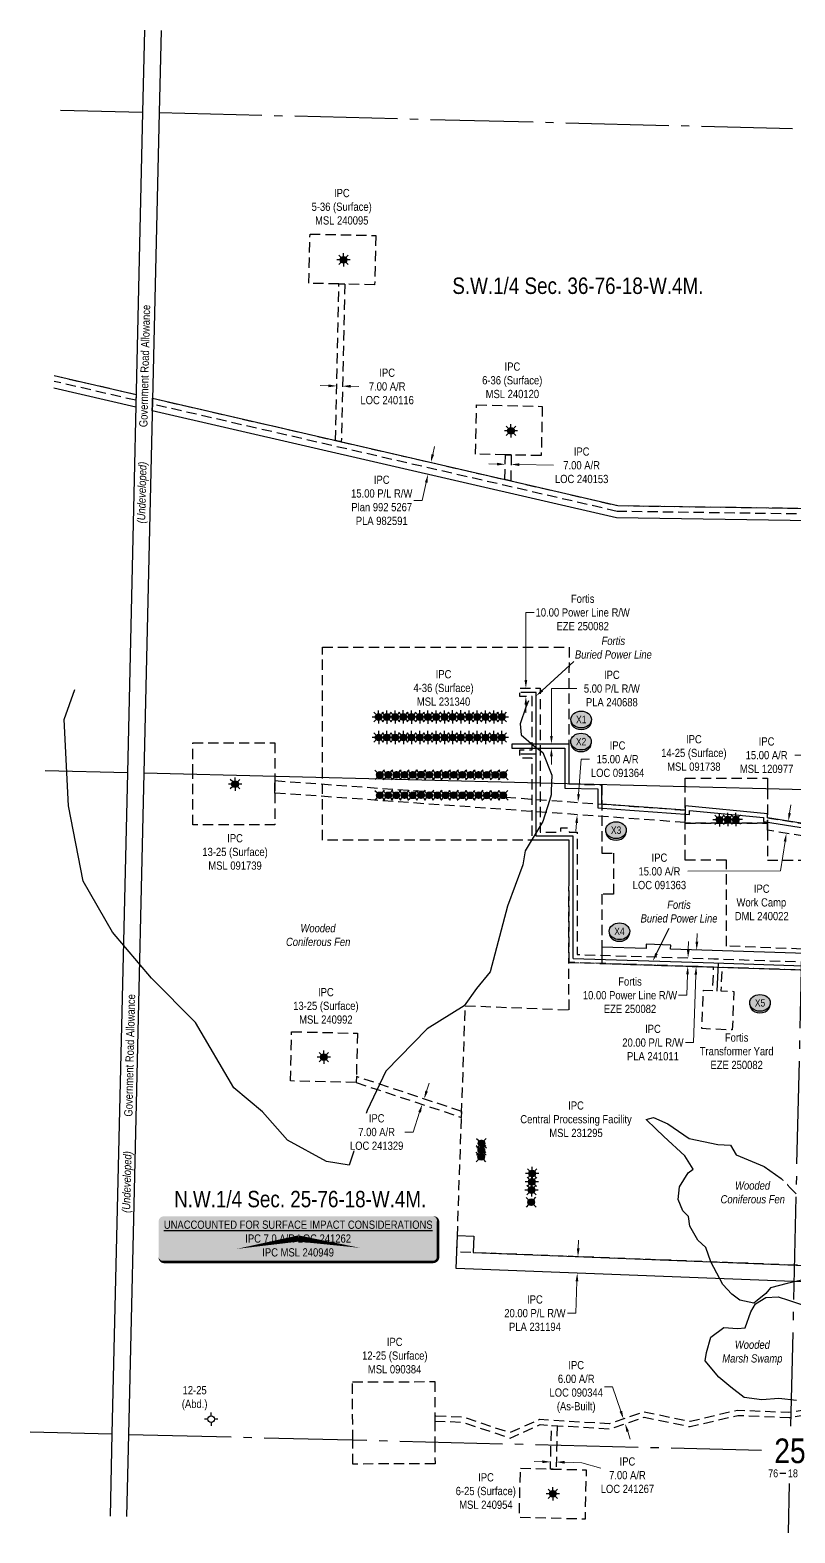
# Model space of a CAD drawing. Extents: x 394633 to 396608, y 6164206 to 6166988.
# Drawn here: x 394646 to 395576, y 6164230 to 6166058 of the extents above; entities that cross this region are included whole.
import ezdxf
from ezdxf.enums import TextEntityAlignment as Align

# ---------------------------------------------------------------- set-up
doc = ezdxf.new("R2010")
doc.units = 0
doc.header["$LTSCALE"] = 5
doc.header["$PDSIZE"] = 0.5
for name, pattern in [('foc-ACCESSROAD', [3.75, 2.5, -1.25]), ('foc-FLOWLINE', [3.75, 2.5, -1.25]), ('foc-QUARTERLINE', [33, 25, -3, 2, -3])]:
    doc.linetypes.add(name, pattern=pattern)
doc.layers.get('Defpoints').update_dxf_attribs({"color": 9})
for name, color, linetype in [('10', 1, 'Continuous'), ('9', 3, 'Continuous'), ('AS-DRILL-T', 8, 'Continuous'), ('AS-POWER', 104, 'foc-POWER'), ('C-AR', 13, 'foc-ACCESSROAD'), ('C-RW', 13, 'Continuous'), ('C-SYMBOL', 7, 'Continuous'), ('C-WS', 13, 'foc-ACCESSROAD'), ('C-WS-S', 8, 'Continuous'), ('CG-NOTES', 7, 'Continuous'), ('DRILL-T', 8, 'Continuous'), ('F-EZE', 190, 'foc-FLOWLINE'), ('L-MON', 1, 'Continuous'), ('L-ROAD-T', 7, 'Continuous'), ('L-SEC', 7, 'Continuous'), ('L-SECLBL', 7, 'Continuous'), ('L-SECQ', 8, 'foc-QUARTERLINE'), ('P-CROSSINGS', 250, 'Continuous'), ('WETLAND', 143, 'Continuous'), ('WETLAND-T', 146, 'Continuous')]:
    doc.layers.add(name, color=color, linetype=linetype)
for name, color, linetype, lineweight in [('C-AR-T', 13, 'Continuous', 9), ('C-RW-T', 13, 'Continuous', 9), ('C-WS-T', 13, 'Continuous', 9), ('F-EZE-T', 190, 'Continuous', 9), ('T-TEXT', 48, 'Continuous', 18)]:
    doc.layers.add(name, color=color, linetype=linetype, lineweight=lineweight)
doc.styles.add('175L', font='ARIALN.TTF', dxfattribs={"height": 20})
doc.styles.add('80', font='ARIALN.TTF', dxfattribs={"height": 10})
doc.styles.add('80CG', font='ARIALN.TTF', dxfattribs={"height": 10})
doc.styles.add('80L', font='ARIALN.TTF', dxfattribs={"height": 10})
doc.styles.add('80LS', font='ARIALNI.TTF', dxfattribs={"height": 10})
doc.styles.add('Crossing', font='ARIALN.TTF', dxfattribs={"height": 10})
doc.styles.add('foc-LtypeFont', font='ARIALN.TTF', dxfattribs={"height": 7.35})
doc.styles.add('SIMPLEX', font='ARIALN.TTF')
doc.linetypes.add('foc-POWER', pattern='A,6,-1,["P",foc-LtypeFont,S=0.2,R=0,X=-0.625,Y=-0.75],-1.24,4', length=12.24)
doc.dimstyles.new('Compass 5 000', dxfattribs={"dimscale": 5, "dimtxt": 9, "dimasz": 2, "dimexe": 0.2, "dimexo": 0.0625, "dimgap": 0.5, "dimtad": 0, "dimtih": 1, "dimtoh": 1, "dimzin": 0, "dimdsep": 46, "dimtxsty": '80CG', "dimcen": 0.1, "dimse1": 1, "dimse2": 1, "dimclrd": 256, "dimclrt": 256, "dimaunit": 1, "dimadec": 4, "dimazin": 0, "dimtfac": 0.06, "dimtofl": 0, "dimtmove": 0, "dimatfit": 1, "dimfxl": 0.2, "dimtolj": 1, "dimtzin": 0, "dimlwd": -1, "dimarcsym": 0})

# ---------------------------------------------------------------- blocks, each defined once
blk = doc.blocks.new('L-SECLBL')
at = {"layer": '9', "color": 7}
for p, q in [((-5.1, -27.8), (-12.3, -27.8)), ((20.7, -27.8), (13.5, -27.8))]:
    blk.add_line(p, q, dxfattribs=at)
at = {"layer": '10', "color": 2, "style": 'SIMPLEX'}
blk.add_attdef('SEC', text='', height=30, dxfattribs=at).set_placement((0, 0), align=Align.MIDDLE)
at = {"layer": '10', "color": 5, "style": '80L'}
blk.add_attdef('TWP', text='', height=9.5, dxfattribs=at).set_placement((-14.4, -27.4), align=Align.MIDDLE_RIGHT)
blk.add_attdef('RGE', text='', height=9.5, dxfattribs=at).set_placement((3.6, -27.4), align=Align.MIDDLE_CENTER)
blk.add_attdef('MER', text='', height=9.5, dxfattribs=at).set_placement((23.2, -27.4), align=Align.MIDDLE_LEFT)
blk = doc.blocks.new('GABD')
for p, q in [((-0.81, 0), (-1.62, 0)), ((0, 0.81), (0, 1.62)), ((1.62, 0), (0.81, 0)), ((0, -0.81), (0, -1.62))]:
    blk.add_line(p, q)
blk.add_circle((0, 0), 0.8)
blk = doc.blocks.new('GAS')
h = blk.add_hatch(color=255)
h.dxf.hatch_style = 1
edge = h.paths.add_edge_path()
edge.add_arc((0, 0), 0.9, 0, 360)
for p, q in [((-0.81, 0), (-1.62, 0)), ((-0.57, 0.57), (-1.14, 1.14)), ((0, 0.81), (0, 1.62)), ((0.57, 0.57), (1.14, 1.14)), ((1.62, 0), (0.81, 0)), ((-0.57, -0.57), (-1.14, -1.14)), ((0, -0.81), (0, -1.62)), ((1.14, -1.14), (0.57, -0.57))]:
    blk.add_line(p, q)
blk.add_circle((0, 0), 0.8)
blk = doc.blocks.new('*D434')
at = {"layer": 'C-AR-T', "transparency": 16777216}
for p, q in [((395312.9, 6165128.2), (395316, 6165170.7)), ((395316, 6165170.7), (395326, 6165170.7)), ((395310.4, 6165093.3), (395309.7, 6165083.3))]:
    blk.add_line(p, q, dxfattribs=at)
for points in [[(395311.3, 6165128.3), (395314.6, 6165128.1), (395312.2, 6165118.2)], [(395308.8, 6165093.4), (395312.1, 6165093.2), (395311.2, 6165103.2)]]:
    blk.add_solid(points, dxfattribs=at)
at = {"layer": 'Defpoints', "color": 0, "transparency": 16777216}
for p in [(395259.8, 6165122), (395258.7, 6165107), (395311.2, 6165103.2)]:
    blk.add_point(p, dxfattribs=at)
at = {"layer": 'C-AR-T', "transparency": 16777216, "insert": (395360.3, 6165170.7), "char_height": 10, "attachment_point": 5, "style": '80CG', "bg_fill": 3, "box_fill_scale": 1.1, "bg_fill_color": 256, "bg_fill_true_color": 13158600, "bg_fill_transparency": 0}
blk.add_mtext('\\A1;IPC\\P15.00 A/R\\PLOC 091364', dxfattribs=at)
blk = doc.blocks.new('*D435')
at = {"layer": 'C-AR-T', "transparency": 16777216}
for p, q in [((395585.8, 6165175.6), (395575.8, 6165175.6)), ((395620.8, 6165175.6), (395630.8, 6165175.6))]:
    blk.add_line(p, q, dxfattribs=at)
for points in [[(395585.8, 6165177.3), (395585.8, 6165173.9), (395595.8, 6165175.6)], [(395620.8, 6165177.3), (395620.8, 6165173.9), (395610.8, 6165175.6)]]:
    blk.add_solid(points, dxfattribs=at)
at = {"layer": 'Defpoints', "color": 0, "transparency": 16777216}
for p in [(395595.8, 6165176.2), (395595.8, 6165175.6), (395610.8, 6165176.2)]:
    blk.add_point(p, dxfattribs=at)
at = {"layer": 'C-AR-T', "transparency": 16777216, "insert": (395541.5, 6165175.6), "char_height": 10, "attachment_point": 5, "style": '80CG'}
blk.add_mtext('\\A1;IPC\\P15.00 A/R^JMSL 120977', dxfattribs=at)
blk = doc.blocks.new('*D436')
at = {"layer": 'C-AR-T', "transparency": 16777216}
for p, q in [((395354.3, 6164407.2), (395344.3, 6164407.2)), ((395364.3, 6164377.6), (395354.3, 6164407.2)), ((395372.6, 6164353), (395375.8, 6164343.5))]:
    blk.add_line(p, q, dxfattribs=at)
for points in [[(395365.8, 6164378.2), (395362.7, 6164377.1), (395367.5, 6164368.2)], [(395374.1, 6164353.5), (395371, 6164352.5), (395369.4, 6164362.5)]]:
    blk.add_solid(points, dxfattribs=at)
at = {"layer": 'Defpoints', "color": 0, "transparency": 16777216}
for p in [(395367.5, 6164368.2), (395387.2, 6164374.8), (395389.1, 6164369.1)]:
    blk.add_point(p, dxfattribs=at)
at = {"layer": 'C-AR-T', "transparency": 16777216, "insert": (395310, 6164407.2), "char_height": 10, "attachment_point": 5, "style": '80CG'}
blk.add_mtext('\\A1;IPC\\P6.00 A/R\\PLOC 090344\\P(As-Built)', dxfattribs=at)
blk = doc.blocks.new('*D438')
at = {"layer": 'C-AR-T', "transparency": 16777216}
for p, q in [((395128.1, 6164767), (395131.2, 6164776.5)), ((395119.6, 6164741.4), (395111.6, 6164717.2)), ((395111.6, 6164717.2), (395101.6, 6164717.2))]:
    blk.add_line(p, q, dxfattribs=at)
for points in [[(395118, 6164741.9), (395121.2, 6164740.9), (395122.8, 6164750.9)], [(395126.5, 6164767.5), (395129.7, 6164766.5), (395125, 6164757.5)]]:
    blk.add_solid(points, dxfattribs=at)
at = {"layer": 'Defpoints', "color": 0, "transparency": 16777216}
for p in [(395125, 6164757.5), (395147.8, 6164742.6), (395150, 6164749.2)]:
    blk.add_point(p, dxfattribs=at)
at = {"layer": 'C-AR-T', "transparency": 16777216, "insert": (395067.3, 6164717.2), "char_height": 10, "attachment_point": 5, "style": '80CG', "bg_fill": 3, "box_fill_scale": 1.1, "bg_fill_color": 256, "bg_fill_true_color": 13158600, "bg_fill_transparency": 0}
blk.add_mtext('\\A1;IPC\\P7.00 A/R\\PLOC 241329', dxfattribs=at)
blk = doc.blocks.new('*D448')
at = {"layer": 'C-RW-T', "transparency": 16777216}
for p, q in [((395312.4, 6164575.7), (395312.8, 6164585.7)), ((395310.9, 6164535.7), (395309.4, 6164496.9)), ((395309.4, 6164496.9), (395299.4, 6164496.9))]:
    blk.add_line(p, q, dxfattribs=at)
for points in [[(395310.8, 6164575.7), (395314.1, 6164575.6), (395312.1, 6164565.7)], [(395309.2, 6164535.8), (395312.5, 6164535.6), (395311.3, 6164545.7)]]:
    blk.add_solid(points, dxfattribs=at)
at = {"layer": 'Defpoints', "color": 0, "transparency": 16777216}
for p in [(395266.3, 6164567.4), (395265.5, 6164547.5), (395311.3, 6164545.7)]:
    blk.add_point(p, dxfattribs=at)
at = {"layer": 'C-RW-T', "transparency": 16777216, "insert": (395259.8, 6164496.9), "char_height": 10, "attachment_point": 5, "style": '80CG'}
blk.add_mtext('\\A1;IPC\\P20.00 P/L R/W\\PPLA 231194', dxfattribs=at)
blk = doc.blocks.new('*D458')
at = {"layer": 'C-AR-T', "transparency": 16777216}
for p, q in [((395008.8, 6165624.9), (394998.8, 6165625.1)), ((395035.8, 6165624.3), (395045.8, 6165624.1))]:
    blk.add_line(p, q, dxfattribs=at)
for points in [[(395008.8, 6165626.6), (395008.7, 6165623.2), (395018.8, 6165624.7)], [(395035.8, 6165626), (395035.7, 6165622.6), (395025.8, 6165624.5)]]:
    blk.add_solid(points, dxfattribs=at)
at = {"layer": 'Defpoints', "color": 0, "transparency": 16777216}
for p in [(395018.7, 6165621.3), (395025.7, 6165621.2), (395025.8, 6165624.5)]:
    blk.add_point(p, dxfattribs=at)
at = {"layer": 'C-AR-T', "transparency": 16777216, "insert": (395080.1, 6165624.1), "char_height": 10, "attachment_point": 5, "style": '80CG'}
blk.add_mtext('\\A1;IPC\\P7.00 A/R\\PLOC 240116', dxfattribs=at)
blk = doc.blocks.new('*D459')
at = {"layer": 'C-AR-T', "transparency": 16777216}
for p, q in [((395213.8, 6165529.7), (395203.8, 6165529.9)), ((395240.8, 6165529.1), (395282.3, 6165528.2))]:
    blk.add_line(p, q, dxfattribs=at)
for points in [[(395213.8, 6165531.3), (395213.7, 6165528), (395223.8, 6165529.4)], [(395240.8, 6165530.7), (395240.7, 6165527.4), (395230.8, 6165529.3)]]:
    blk.add_solid(points, dxfattribs=at)
at = {"layer": 'Defpoints', "color": 0, "transparency": 16777216}
for p in [(395223.8, 6165529.2), (395230.8, 6165529.3), (395230.8, 6165529.1)]:
    blk.add_point(p, dxfattribs=at)
at = {"layer": 'C-AR-T', "transparency": 16777216, "insert": (395316.6, 6165528.2), "char_height": 10, "attachment_point": 5, "style": '80CG'}
blk.add_mtext('\\A1;IPC\\P7.00 A/R\\PLOC 240153', dxfattribs=at)
blk = doc.blocks.new('xing2')
h = blk.add_hatch(color=50)
h.dxf.hatch_style = 1
edge = h.paths.add_edge_path()
edge.add_ellipse((0, 0), major_axis=(-12.5, 0), ratio=0.816297, start_angle=0, end_angle=360)
h = blk.add_hatch(color=250)
h.dxf.hatch_style = 1
edge = h.paths.add_edge_path()
edge.add_ellipse((0, -2), major_axis=(-12.5, 0), ratio=0.816297, start_angle=0, end_angle=180)
edge.add_line((12.5, -2), (12.5, 0))
edge.add_ellipse((0, 0), major_axis=(-12.5, 0), ratio=0.816297, start_angle=0, end_angle=180, ccw=False)
edge.add_line((-12.5, 0), (-12.5, -2))
at = {"color": 250}
blk.add_ellipse((0, 0), major_axis=(-12.5, 0), ratio=0.816297, dxfattribs=at)
blk.add_ellipse((0, -2), major_axis=(-12.5, 0), ratio=0.816297, start_param=0, end_param=3.141593, dxfattribs=at)
at = {"color": 250, "style": 'Crossing'}
blk.add_attdef('CROSSING', text='', height=9, dxfattribs=at).set_placement((0.1, 0), align=Align.MIDDLE_CENTER)
at = {"color": 250, "style": 'Crossing', "flags": 1}
for tag, p in [('OWNER', (0.1, -12.5)), ('DESCRIPTION', (0.1, -25.8)), ('LOCATION', (0.1, -39.3)), ('DWG_REF', (0.1, -52.8))]:
    blk.add_attdef(tag, text='', height=9, dxfattribs=at).set_placement(p, align=Align.MIDDLE_CENTER)
blk = doc.blocks.new('WC2')
at = {"layer": 'L-MON'}
h = blk.add_hatch(color=255, dxfattribs=at)
h.dxf.hatch_style = 1
edge = h.paths.add_edge_path()
edge.add_arc((0, 0), 0.9, 0, 360)
at = {"layer": 'DRILL-T', "flags": 128}
for points in [[(-0.62, 0.5), (-1.23, 1.12)], [(0.52, 0.61), (1.13, 1.21)], [(-1.18, -1.18), (-0.56, -0.57)], [(1.16, -1.18), (0.56, -0.57)]]:
    blk.add_lwpolyline(points, dxfattribs=at)
at = {"layer": 'DRILL-T'}
for radius in [0.8, 0.373]:
    blk.add_circle((0, 0), radius, dxfattribs=at)
blk = doc.blocks.new('*D461')
at = {"layer": 'Defpoints', "color": 0, "transparency": 16777216}
for p in [(395368.5, 6164921.4), (395368.8, 6164931.4), (395446, 6164928.9)]:
    blk.add_point(p, dxfattribs=at)
at = {"layer": 'F-EZE-T', "transparency": 16777216}
for p, q in [((395446.3, 6164938.9), (395446.6, 6164948.9)), ((395445.3, 6164909), (395444.5, 6164883.6)), ((395444.5, 6164883.6), (395434.5, 6164883.6))]:
    blk.add_line(p, q, dxfattribs=at)
for points in [[(395444.6, 6164939), (395448, 6164938.9), (395446, 6164928.9)], [(395443.7, 6164909), (395447, 6164908.9), (395445.7, 6164919)]]:
    blk.add_solid(points, dxfattribs=at)
at = {"layer": 'F-EZE-T', "transparency": 16777216, "insert": (395375.4, 6164883.6), "char_height": 10, "attachment_point": 5, "style": '80CG'}
blk.add_mtext('\\A1;Fortis\\P10.00 Power Line R/W\\PEZE 250082', dxfattribs=at)
blk = doc.blocks.new('*D462')
at = {"layer": 'C-RW-T', "transparency": 16777216}
for p, q in [((395456.7, 6164948.6), (395457.1, 6164958.6)), ((395455.5, 6164908.6), (395452.8, 6164826)), ((395452.8, 6164826), (395442.8, 6164826))]:
    blk.add_line(p, q, dxfattribs=at)
for points in [[(395455.1, 6164948.7), (395458.4, 6164948.6), (395456.4, 6164938.6)], [(395453.8, 6164908.7), (395457.1, 6164908.6), (395455.8, 6164918.6)]]:
    blk.add_solid(points, dxfattribs=at)
at = {"layer": 'Defpoints', "color": 0, "transparency": 16777216}
for p in [(395462.6, 6164938.4), (395455.8, 6164918.6), (395462, 6164918.4)]:
    blk.add_point(p, dxfattribs=at)
at = {"layer": 'C-RW-T', "transparency": 16777216, "insert": (395403.3, 6164826), "char_height": 10, "attachment_point": 5, "style": '80CG'}
blk.add_mtext('\\A1;IPC^J20.00 P/L R/W^JPLA 241011', dxfattribs=at)
blk = doc.blocks.new('*U465')
h = blk.add_hatch(color=255)
edge = h.paths.add_edge_path()
edge.add_line((-164, -28.5), (164, -28.5))
edge.add_arc((164, -22.5), 6, 270, 360)
edge.add_line((170, -22.5), (170, 21))
edge.add_arc((164, 21), 6, 0, 90)
edge.add_line((164, 27), (-164, 27))
edge.add_arc((-164, 21), 6, 90, 180)
edge.add_line((-170, 21), (-170, -22.5))
edge.add_arc((-164, -22.5), 6, 180, 270)
at = {"color": 1, "flags": 128}
blk.add_lwpolyline([(-164, -28.5, 3, 3, 0), (164, -28.5, 3, 3, 0.414214), (170, -22.5, 3, 3, 0), (170, 21, 3, 0, 0.414214), (164, 27, 0, 0, 0), (-164, 27, 0, 0, 0.414214), (-170, 21, 0, 0, 0), (-170, -22.5, 0, 3, 0.414214)], format="xyseb", close=True, dxfattribs=at)
for points in [[(-75.3, -12.7, 0, 7.5, 0), (0, 0, 0, 0, 0)], [(75.4, -11.4, 0, 7.5, 0), (0, 0, 0, 0, 0)]]:
    blk.add_lwpolyline(points, format="xyseb", dxfattribs=at)
at = {"color": 1, "style": '80'}
blk.add_attdef('ENTER_TEXT_001', (-26.8, -4.9), '', height=10, dxfattribs=at)
blk = doc.blocks.new('*D466')
at = {"layer": 'C-RW-T', "transparency": 16777216}
for p, q in [((395135.5, 6165541.4), (395137.7, 6165551.1)), ((395127.6, 6165507.3), (395122.6, 6165485.6)), ((395122.6, 6165485.6), (395112.6, 6165485.6))]:
    blk.add_line(p, q, dxfattribs=at)
for points in [[(395133.8, 6165541.8), (395137.1, 6165541), (395133.2, 6165531.7)], [(395126, 6165507.7), (395129.2, 6165506.9), (395129.8, 6165517.1)]]:
    blk.add_solid(points, dxfattribs=at)
at = {"layer": 'Defpoints', "color": 0, "transparency": 16777216}
for p in [(395133.1, 6165531.7), (395129.7, 6165517.1), (395129.8, 6165517.1)]:
    blk.add_point(p, dxfattribs=at)
at = {"layer": 'C-RW-T', "transparency": 16777216, "insert": (395073.5, 6165485.6), "char_height": 10, "attachment_point": 5, "style": '80CG'}
blk.add_mtext('\\A1;IPC\\P15.00 P/L R/W\\PPlan 992 5267\\PPLA 982591', dxfattribs=at)
blk = doc.blocks.new('*D472')
at = {"layer": 'Defpoints', "color": 0, "transparency": 16777216}
for p in [(395248.8, 6165257), (395250.7, 6165257), (395250.7, 6165247)]:
    blk.add_point(p, dxfattribs=at)
at = {"layer": 'F-EZE-T', "transparency": 16777216}
for p, q in [((395248.8, 6165267), (395248.8, 6165349.2)), ((395248.8, 6165349.2), (395258.8, 6165349.2)), ((395248.8, 6165237), (395248.8, 6165227))]:
    blk.add_line(p, q, dxfattribs=at)
for points in [[(395247.1, 6165267), (395250.4, 6165267), (395248.8, 6165257)], [(395247.1, 6165237), (395250.4, 6165237), (395248.8, 6165247)]]:
    blk.add_solid(points, dxfattribs=at)
at = {"layer": 'F-EZE-T', "transparency": 16777216, "insert": (395317.9, 6165349.2), "char_height": 10, "attachment_point": 5, "style": '80CG'}
blk.add_mtext('\\A1;Fortis\\P10.00 Power Line R/W\\PEZE 250082', dxfattribs=at)

msp = doc.modelspace()

# ---------------------------------------------------------------- linework, layer by layer
at = {"layer": 'AS-POWER', "color": 1, "true_color": 0xff0101}
for points in [[(395268.636, 6165254.359), (395306.973, 6165289.607)], [(395407.629, 6164934.244), (395423.207, 6164965.17)]]:
    msp.add_lwpolyline(points, dxfattribs=at)
at = {"layer": 'AS-POWER', "color": 10, "flags": 128}
for points in [[(395306.229, 6164928.41), (395477.36, 6164922.946), (395684.527, 6164915.958), (395905.548, 6164907.328), (395906.927, 6164943.219)], [(395482.419, 6164922.776), (395480.928, 6164888.418)]]:
    msp.add_lwpolyline(points, dxfattribs=at)
at = {"layer": 'AS-POWER', "color": 1, "true_color": 0xff0101}
for points in [[(395269.763, 6165253.132), (395261.277, 6165247.593), (395267.508, 6165255.585)], [(395409.116, 6164933.494), (395403.131, 6164925.316), (395406.141, 6164934.993)]]:
    msp.add_solid(points, dxfattribs=at)
at = {"layer": 'C-AR'}
for points in [[(395024.31, 6165556.791), (395017.347, 6165558.398), (395021.463, 6165748.827), (395028.457, 6165748.676), (395024.31, 6165556.791)], [(395230.335, 6165509.235), (395360.746, 6165479.139), (395596.704, 6165475.798), (395853.659, 6165472.159), (395855.892, 6165472.145), (395855.715, 6165465.143), (395596.54, 6165468.801), (395359.899, 6165472.151), (394794.589, 6165602.64), (394794.753, 6165609.786), (395017.347, 6165558.396), (395024.31, 6165556.789), (395223.373, 6165510.842), (395230.335, 6165509.235)], [(395230.335, 6165509.236), (395223.373, 6165510.843), (395224.029, 6165540.899), (395231.022, 6165540.749), (395230.335, 6165509.236)], [(395442.673, 6165108.835), (395442.67, 6165093.808), (394943.66, 6165129.62), (394943.657, 6165144.647), (395442.673, 6165108.835)], [(395690.996, 6165075.76), (395690.352, 6165060.684), (395640.655, 6165068.606), (395587.343, 6165077.106), (395542.624, 6165084.234), (395542.622, 6165099.413), (395587.695, 6165092.228), (395595.837, 6165090.93), (395625.636, 6165086.179), (395690.996, 6165075.76)], [(395042.44, 6164777.454), (395170.466, 6164735.093), (395170.717, 6164742.38), (395042.653, 6164784.754), (395042.479, 6164777.453)]]:
    msp.add_lwpolyline(points, close=True, dxfattribs=at)
msp.add_lwpolyline([(394675.324, 6165637.384), (394774.751, 6165614.405), (394774.587, 6165607.259), (394675.16, 6165630.205)], dxfattribs=at)
at = {"layer": 'C-AR', "flags": 128}
for points in [[(395138.11, 6164365.691), (395171.525, 6164364.379), (395229.519, 6164345.051), (395266.269, 6164361.329), (395350.818, 6164356.225), (395392.594, 6164370.322), (395448.487, 6164358.892), (395506.494, 6164372.578), (395568.859, 6164369.991), (395606.615, 6164376.179), (395658.675, 6164368.721), (395698.725, 6164375.425), (395728.558, 6164378.29), (395778.856, 6164378.975), (395793.842, 6164378.693), (395794.081, 6164384.68), (395778.087, 6164384.963), (395728.229, 6164384.282), (395696.895, 6164381.266), (395657.915, 6164374.668), (395606.558, 6164382.246), (395568.494, 6164376.007), (395505.919, 6164378.602), (395448.395, 6164365.03), (395392.21, 6164376.52), (395350.011, 6164362.28), (395265.175, 6164367.401), (395229.213, 6164351.473), (395172.614, 6164370.336), (395138.09, 6164371.692)], [(395286.892, 6164359.847), (395285.647, 6164307.203), (395278.654, 6164307.37), (395279.902, 6164360.122)]]:
    msp.add_lwpolyline(points, close=True, dxfattribs=at)
at = {"layer": 'C-AR-T'}
for p, q in [((395569.548, 6165105.239), (395571.121, 6165115.107)), ((395564.043, 6165070.701), (395558.357, 6165035.031)), ((395268.867, 6164316.188), (395258.877, 6164316.424)), ((395295.84, 6164315.55), (395316.914, 6164315.051))]:
    msp.add_line(p, q, dxfattribs=at)
for points in [[(395567.904, 6165105.502), (395571.193, 6165104.977), (395567.975, 6165095.371)], [(395562.398, 6165070.963), (395565.688, 6165070.439), (395565.616, 6165080.569)], [(395268.906, 6164317.853), (395268.827, 6164314.523), (395278.857, 6164315.951)], [(395295.879, 6164317.214), (395295.8, 6164313.885), (395285.85, 6164315.786)]]:
    msp.add_solid(points, dxfattribs=at)
at = {"layer": 'C-RW'}
for points in [[(394675.324, 6165637.384), (394774.751, 6165614.405), (394774.587, 6165607.259), (394774.4, 6165599.103), (394674.974, 6165622.088)], [(395602.284, 6164933.957), (395424.827, 6164939.622), (395425.022, 6164944.615), (395395.058, 6164945.571), (395394.863, 6164940.579), (395341.191, 6164942.292), (395341.213, 6164922.296), (395634.493, 6164912.933)]]:
    msp.add_lwpolyline(points, dxfattribs=at)
for points in [[(394794.753, 6165609.786), (395360.746, 6165479.139), (395596.704, 6165475.798), (395853.659, 6165472.159), (395855.892, 6165472.145), (395857.967, 6165472.131), (395865.961, 6165472.08), (395968.406, 6165471.413), (396401.301, 6165468.759), (396401.136, 6165461.761), (396400.947, 6165453.774), (396301.842, 6165454.378), (395968.316, 6165456.426), (395863.353, 6165457.108), (395855.351, 6165457.161), (395853.508, 6165457.173), (395596.352, 6165460.813), (395358.921, 6165464.175), (394794.402, 6165594.48), (394794.589, 6165602.641), (394794.753, 6165609.786)], [(395165.515, 6164591.378), (395185.489, 6164590.69), (395184.797, 6164570.626), (395846.784, 6164544.823), (395846.568, 6164529.831), (395784.429, 6164532.253), (395784.248, 6164527.26), (395164.138, 6164551.431)]]:
    msp.add_lwpolyline(points, close=True, dxfattribs=at)
at = {"layer": 'C-RW', "flags": 128}
msp.add_lwpolyline([(395806.143, 6165165.202), (395806.34, 6165170.195), (395695.021, 6165174.588), (395690.996, 6165075.76), (395542.622, 6165099.413), (395542.621, 6165104.433), (395442.674, 6165113.856), (395442.673, 6165108.835), (395341.213, 6165116.112), (395341.213, 6165139.559), (395301.227, 6165140.565), (395301.227, 6165189.157), (395231.745, 6165189.157), (395231.745, 6165184.16), (395296.231, 6165184.16), (395296.231, 6165135.693), (395336.216, 6165134.687), (395336.216, 6165111.461), (395447.668, 6165103.468), (395447.669, 6165108.366), (395537.626, 6165099.886), (395537.626, 6165095.15), (395695.759, 6165069.941), (395699.81, 6165169.398)], close=True, dxfattribs=at)
at = {"layer": 'C-RW-T'}
msp.add_line((395279.863, 6165256.629), (395310.708, 6165256.629), dxfattribs=at)
at = {"layer": 'C-WS'}
for points in [[(395028.457, 6165748.676), (395021.463, 6165748.827), (394984.991, 6165749.615), (394986.286, 6165809.557), (395066.209, 6165807.83), (395064.914, 6165747.888), (395028.457, 6165748.676)], [(395231.022, 6165540.749), (395224.029, 6165540.899), (395187.565, 6165541.685), (395188.859, 6165601.635), (395268.787, 6165599.905), (395267.481, 6165539.963), (395231.022, 6165540.749)], [(394943.665, 6165090.723), (394843.754, 6165090.736), (394843.747, 6165152.109), (394843.744, 6165190.672), (394943.646, 6165190.653), (394943.656, 6165149.584), (394943.657, 6165144.647), (394943.66, 6165129.62), (394943.665, 6165090.723)], [(395542.612, 6165092.826), (395442.665, 6165092.82), (395442.679, 6165137.006), (395442.682, 6165147.702), (395542.615, 6165147.711), (395542.617, 6165134.494), (395542.612, 6165092.826)], [(395043.909, 6164837.393), (395042.479, 6164777.453), (394962.56, 6164779.36), (394963.99, 6164839.3)], [(395138.288, 6164313.727), (395038.362, 6164313.385), (395038.261, 6164342.693), (395038.02, 6164413.312), (395137.946, 6164413.654), (395138.09, 6164371.692), (395138.11, 6164365.691), (395138.197, 6164340.208), (395138.288, 6164313.727)]]:
    msp.add_lwpolyline(points, close=True, dxfattribs=at)
for points in [[(395301.231, 6164923.574), (395301.228, 6165072.174), (395001.42, 6165072.165), (395001.445, 6165148.139), (395001.452, 6165307.009), (395301.228, 6165306.979), (395301.211, 6165140.611), (395341.213, 6165139.575), (395341.213, 6165056.534), (395355.203, 6165056.534), (395355.203, 6165006.67), (395341.213, 6165006.67), (395341.213, 6164922.296)], [(395788.82, 6164696.336), (395784.974, 6164547.232), (395575.188, 6164555.383), (395164.827, 6164571.405), (395175.151, 6164870.899), (395301.239, 6164865.885), (395301.195, 6164923.574), (395634.493, 6164912.933), (395834.339, 6164905.096), (395829.151, 6164771.291), (395812.762, 6164740.697), (395788.82, 6164696.336)]]:
    msp.add_lwpolyline(points, dxfattribs=at)
at = {"layer": 'C-WS', "flags": 128}
msp.add_lwpolyline([(395242.196, 6164308.24), (395322.106, 6164306.333), (395320.688, 6164246.391), (395240.753, 6164248.304)], close=True, dxfattribs=at)
at = {"layer": 'L-SEC'}
for p, q in [((394785.078, 6166057.625), (394782.617, 6165957.764)), ((394805.174, 6166057.122), (394802.713, 6165957.268)), ((394782.616, 6165957.729), (394764.206, 6165154.119)), ((394802.713, 6165957.268), (394784.302, 6165153.613)), ((394764.206, 6165154.119), (394664.311, 6165156.637)), ((394764.206, 6165154.119), (394745.474, 6164349.955)), ((394784.302, 6165153.613), (394765.571, 6164349.487)), ((395588.653, 6165133.337), (394784.302, 6165153.613)), ((394745.474, 6164349.957), (394743.141, 6164250.087)), ((394765.571, 6164349.487), (394763.237, 6164249.588))]:
    msp.add_line(p, q, dxfattribs=at)
at = {"layer": 'L-SECQ'}
for p, q in [((394682.721, 6165960.227), (394782.616, 6165957.729)), ((394802.712, 6165957.226), (395573.079, 6165937.96)), ((394645.888, 6164352.462), (394745.475, 6164349.987)), ((394765.571, 6164349.487), (395535.441, 6164330.354)), ((395568.991, 6164289.538), (395567.594, 6164229.597))]:
    msp.add_line(p, q, dxfattribs=at)
at = {"layer": 'WETLAND'}
for points in [[(395252.095, 6165241.874), (395248.766, 6165233.979), (395241.804, 6165213.691), (395242.998, 6165200.564), (395258.15, 6165187.469), (395269.328, 6165178.931), (395280.497, 6165151.253), (395279.719, 6165132.194), (395279.526, 6165127.459), (395277.392, 6165120.65), (395269.328, 6165094.924), (395247.962, 6165059.476), (395245.176, 6165042.329), (395226.463, 6164991.881), (395205.428, 6164911.944), (395188.8, 6164891.65), (395173.922, 6164870.877), (395128.882, 6164842.606), (395078.366, 6164791.178), (395055.987, 6164743.411), (395034.028, 6164676.75), (395006.368, 6164681.365), (394958.818, 6164707.505), (394928.337, 6164741.718), (394893.791, 6164770.882), (394847.065, 6164850.561), (394793.554, 6164904.217), (394746.235, 6164960.534), (394710.547, 6165022.218), (394692.435, 6165113.832), (394687.183, 6165219.045), (394700.364, 6165255.675)], [(395601.957, 6164540.987), (395566.484, 6164532.948), (395546.312, 6164527.917), (395540.425, 6164520.765), (395529.987, 6164512.146), (395526.071, 6164509.202), (395509.132, 6164512.773), (395499.039, 6164520.126), (395488.485, 6164531.973), (395473.501, 6164559.47), (395467.727, 6164576.717), (395458.067, 6164585.687), (395448.063, 6164602.935), (395446.338, 6164614.665), (395439.784, 6164621.564), (395433.919, 6164635.363), (395435.644, 6164650.542), (395445.993, 6164667.446), (395452.203, 6164672.275), (395442.198, 6164688.144), (395416.47, 6164711.703), (395406.894, 6164721.034), (395395.247, 6164732.681), (395403.844, 6164735.01), (395403.844, 6164735.01), (395421.5, 6164727.127), (395447.373, 6164709.533), (395482.216, 6164701.943), (395497.536, 6164701.318), (395504.639, 6164689.524), (395538.447, 6164675.38), (395559.145, 6164660.891), (395577.414, 6164642.013)], [(395577.946, 6164390.633), (395556.532, 6164393.253), (395535.853, 6164391.478), (395514.055, 6164394.319), (395498.173, 6164407.106), (395483.44, 6164419.233), (395466.762, 6164438.794), (395468.339, 6164448.991), (395473.781, 6164467.869), (395489.496, 6164479.625), (395506.049, 6164478.472), (395515.583, 6164479.109), (395522.439, 6164498.499), (395527.938, 6164508.074), (395540.456, 6164515.86), (395555.754, 6164516.956), (395567.972, 6164512.689), (395583.903, 6164507.616)]]:
    msp.add_lwpolyline(points, dxfattribs=at)

# ---------------------------------------------------------------- block references
at = {"layer": 'AS-DRILL-T', "color": 2}
for name, p, xscale, yscale, zscale in [('GAS', (395027.065, 6165778.207), 4.998165, 4.998165, 4.998165), ('GAS', (395230.696, 6165569.981), 4.998165, 4.998165, 4.998165), ('WC2', (395071.28, 6165151.768), 4.996330673445001, 4.996330673445001, 4.996330673445001), ('WC2', (395081.296, 6165151.862), 4.996330673445001, 4.996330673445001, 4.996330673445001), ('WC2', (395091.31, 6165151.844), 4.996330673445001, 4.996330673445001, 4.996330673445001), ('WC2', (395101.323, 6165151.826), 4.996330673445001, 4.996330673445001, 4.996330673445001), ('WC2', (395111.337, 6165151.809), 4.996330673445001, 4.996330673445001, 4.996330673445001), ('WC2', (395121.29, 6165151.904), 4.996330673445001, 4.996330673445001, 4.996330673445001), ('WC2', (395131.301, 6165151.775), 4.996330673445001, 4.996330673445001, 4.996330673445001), ('WC2', (395141.317, 6165151.868), 4.996330673445001, 4.996330673445001, 4.996330673445001), ('WC2', (395151.33, 6165151.851), 4.996330673445001, 4.996330673445001, 4.996330673445001), ('WC2', (395161.344, 6165151.833), 4.996330673445001, 4.996330673445001, 4.996330673445001), ('WC2', (395171.294, 6165151.817), 4.996330673445001, 4.996330673445001, 4.996330673445001), ('WC2', (395181.308, 6165151.799), 4.996330673445001, 4.996330673445001, 4.996330673445001), ('WC2', (395191.321, 6165151.782), 4.996330673445001, 4.996330673445001, 4.996330673445001), ('WC2', (395201.335, 6165151.764), 4.996330673445001, 4.996330673445001, 4.996330673445001), ('WC2', (395211.348, 6165151.747), 4.996330673445001, 4.996330673445001, 4.996330673445001), ('WC2', (395221.299, 6165151.731), 4.996330673445001, 4.996330673445001, 4.996330673445001), ('WC2', (395071.312, 6165126.837), 4.996330673445001, 4.996330673445001, 4.996330673445001), ('WC2', (395081.199, 6165126.823), 4.996330673445001, 4.996330673445001, 4.996330673445001), ('WC2', (395091.213, 6165126.805), 4.996330673445001, 4.996330673445001, 4.996330673445001), ('WC2', (395101.229, 6165126.898), 4.996330673445001, 4.996330673445001, 4.996330673445001), ('WC2', (395111.24, 6165126.769), 4.996330673445001, 4.996330673445001, 4.996330673445001), ('WC2', (395121.256, 6165126.863), 4.996330673445001, 4.996330673445001, 4.996330673445001), ('WC2', (395131.206, 6165126.847), 4.996330673445001, 4.996330673445001, 4.996330673445001), ('WC2', (395141.22, 6165126.829), 4.996330673445001, 4.996330673445001, 4.996330673445001), ('WC2', (395151.233, 6165126.811), 4.996330673445001, 4.996330673445001, 4.996330673445001), ('WC2', (395161.25, 6165126.905), 4.996330673445001, 4.996330673445001, 4.996330673445001), ('WC2', (395171.26, 6165126.776), 4.996330673445001, 4.996330673445001, 4.996330673445001), ('WC2', (395181.211, 6165126.76), 4.996330673445001, 4.996330673445001, 4.996330673445001), ('WC2', (395191.227, 6165126.854), 4.996330673445001, 4.996330673445001, 4.996330673445001), ('WC2', (395201.238, 6165126.725), 4.996330673445001, 4.996330673445001, 4.996330673445001), ('WC2', (395211.254, 6165126.819), 4.996330673445001, 4.996330673445001, 4.996330673445001), ('WC2', (395221.268, 6165126.801), 4.996330673445001, 4.996330673445001, 4.996330673445001), ('WC2', (395194.626, 6164695.056), 4.996330673445001, 4.996330673445001, 4.996330673445001), ('WC2', (395194.921, 6164703.445), 4.996330673445001, 4.996330673445001, 4.996330673445001), ('WC2', (395194.34, 6164687.067), 4.996330673445001, 4.996330673445001, 4.996330673445001), ('WC2', (395255.32, 6164631.829), 4.996330673445001, 4.996330673445001, 4.996330673445001)]:
    msp.add_blockref(name, p, dxfattribs=dict(at, xscale=xscale, yscale=yscale, zscale=zscale))
at = {"layer": 'C-WS-S'}
for name, p, xscale, yscale, zscale in [('GAS', (395069.778, 6165222.062), 4.998165, 4.998165, 4.998165), ('GAS', (395079.787, 6165222.052), 4.998165, 4.998165, 4.998165), ('GAS', (395089.799, 6165222.066), 4.998165, 4.998165, 4.998165), ('GAS', (395099.764, 6165222.095), 4.998165, 4.998165, 4.998165), ('GAS', (395109.792, 6165222.05), 4.998165, 4.998165, 4.998165), ('GAS', (395119.791, 6165222.083), 4.998165, 4.998165, 4.998165), ('GAS', (395129.759, 6165222.035), 4.998165, 4.998165, 4.998165), ('GAS', (395139.758, 6165222.072), 4.998165, 4.998165, 4.998165), ('GAS', (395149.729, 6165222.073), 4.998165, 4.998165, 4.998165), ('GAS', (395159.73, 6165222.088), 4.998165, 4.998165, 4.998165), ('GAS', (395169.737, 6165222.102), 4.998165, 4.998165, 4.998165), ('GAS', (395179.713, 6165222.051), 4.998165, 4.998165, 4.998165), ('GAS', (395189.686, 6165222.038), 4.998165, 4.998165, 4.998165), ('GAS', (395199.697, 6165222.069), 4.998165, 4.998165, 4.998165), ('GAS', (395209.711, 6165222.063), 4.998165, 4.998165, 4.998165), ('GAS', (395219.687, 6165222.049), 4.998165, 4.998165, 4.998165), ('GAS', (395069.79, 6165197.089), 4.998165, 4.998165, 4.998165), ('GAS', (395079.75, 6165197.049), 4.998165, 4.998165, 4.998165), ('GAS', (395089.787, 6165197.064), 4.998165, 4.998165, 4.998165), ('GAS', (395099.79, 6165197.069), 4.998165, 4.998165, 4.998165), ('GAS', (395109.763, 6165197.078), 4.998165, 4.998165, 4.998165), ('GAS', (395119.764, 6165197.083), 4.998165, 4.998165, 4.998165), ('GAS', (395129.761, 6165197.105), 4.998165, 4.998165, 4.998165), ('GAS', (395139.751, 6165197.077), 4.998165, 4.998165, 4.998165), ('GAS', (395149.742, 6165197.073), 4.998165, 4.998165, 4.998165), ('GAS', (395159.742, 6165197.101), 4.998165, 4.998165, 4.998165), ('GAS', (395169.698, 6165197.037), 4.998165, 4.998165, 4.998165), ('GAS', (395179.729, 6165197.081), 4.998165, 4.998165, 4.998165), ('GAS', (395189.714, 6165197.098), 4.998165, 4.998165, 4.998165), ('GAS', (395199.713, 6165197.051), 4.998165, 4.998165, 4.998165), ('GAS', (395209.688, 6165197.077), 4.998165, 4.998165, 4.998165), ('GAS', (395219.692, 6165197.085), 4.998165, 4.998165, 4.998165), ('GAS', (394895.103, 6165140.42), 4.996375656929948, 4.996375656929948, 4.996375656929948), ('GAS', (395484.195, 6165097.134), 4.996375656929948, 4.996375656929948, 4.996375656929948), ('GAS', (395494.211, 6165097.228), 4.996375656929948, 4.996375656929948, 4.996375656929948), ('GAS', (395504.224, 6165097.211), 4.996375656929948, 4.996375656929948, 4.996375656929948), ('GAS', (395003.235, 6164808.376), 4.998165, 4.998165, 4.998165), ('GAS', (395256.106, 6164656.74), 4.996375656929948, 4.996375656929948, 4.996375656929948), ('GAS', (395256.408, 6164666.75), 4.996375656929948, 4.996375656929948, 4.996375656929948), ('GAS', (395255.74, 6164646.733), 4.996375656929948, 4.996375656929948, 4.996375656929948), ('GABD', (394866.007, 6164367.942), 4.998164999999947, 4.998164999999947, 4.998164999999947), ('GAS', (395281.441, 6164277.322), 4.998164999999965, 4.998164999999965, 4.998164999999965)]:
    msp.add_blockref(name, p, dxfattribs=dict(at, xscale=xscale, yscale=yscale, zscale=zscale))
at = {"layer": 'CG-NOTES'}
ref = msp.add_blockref('*U465', (394972.117, 6164587.712), dxfattribs=dict(at, xscale=0.9992661346889999, yscale=0.9992661346889999, zscale=0.9992661346889999))
ref.add_attrib('ENTER_TEXT_001', '%%UUNACCOUNTED FOR SURFACE IMPACT CONSIDERATIONS', (394808.553, 6164599.544), dxfattribs={"layer": '0', "color": 1, "height": 9.99266, "style": '80'})
ref.add_attrib('ENTER_TEXT_002', 'IPC 7.0 A/R LOC 241262', (394907.604, 6164582.713), dxfattribs={"layer": '0', "color": 1, "height": 9.99266, "style": '80'})
ref.add_attrib('ENTER_TEXT_003', 'IPC MSL 240949', (394928.24, 6164565.881), dxfattribs={"layer": '0', "color": 1, "height": 9.99266, "style": '80'})
at = {"layer": 'L-SECLBL', "color": 2, "xscale": 0.9992751313859919, "yscale": 0.9992751313859919, "zscale": 0.9992751313859919}
msp.add_blockref('L-SECLBL', (395569.922, 6164329.497), dxfattribs=at).add_auto_attribs({'SEC': '25', 'TWP': '76', 'RGE': '18', 'MER': '4'})
at = {"layer": 'P-CROSSINGS', "color": 2, "xscale": 0.9992661346889999, "yscale": 0.9992661346889999, "zscale": 0.9992661346889999}
for p, values in [((395362.528, 6164961.431), {'CROSSING': 'X4'}), ((395533.412, 6164874.336), {'CROSSING': 'X5'})]:
    msp.add_blockref('xing2', p, dxfattribs=at).add_auto_attribs(values)

# ---------------------------------------------------------------- texts
at = {"layer": 'AS-POWER', "color": 10, "char_height": 9.99266, "attachment_point": 1, "style": '80L'}
for insert in [(395307.844, 6165319.685), (395387.678, 6164998.742)]:
    msp.add_mtext_dynamic_manual_height_columns('\\pi32.949;{\\fArial Narrow|b0|i1|c0|p34;Fortis \\P\\pi0.59546;Buried Power Line}', width=93.94, gutter_width=50, heights=[0], dxfattribs=dict(at, insert=insert))
at = {"layer": 'C-AR-T', "insert": (395411.169, 6165034.263), "char_height": 9.9927, "attachment_point": 5, "style": '80CG', "bg_fill": 3, "box_fill_scale": 1.1, "bg_fill_color": 256, "bg_fill_true_color": 13158600, "bg_fill_transparency": 0}
msp.add_mtext('\\A1;IPC\\P15.00 A/R\\PLOC 091363', dxfattribs=at)
at = {"layer": 'C-RW-T', "insert": (395353.325, 6165256.629), "char_height": 9.99266, "width": 90.43154, "attachment_point": 5, "style": '80CG'}
msp.add_mtext('\\A1;IPC\\P5.00 P/L R/W\\PPLA 240688', dxfattribs=at)
at = {"layer": 'C-SYMBOL', "color": 3, "style": '175L'}
for s, height, p in [('S.W.1/4 Sec. 36-76-18-W.4M.', 19.98546, (395312.028, 6165730.632)), ('N.W.1/4 Sec. 25-76-18-W.4M.', 19.9855, (394974.362, 6164619.701))]:
    msp.add_text(s, height=height, dxfattribs=at).set_placement(p, align=Align.BOTTOM_CENTER)
at = {"layer": 'C-WS-T', "attachment_point": 1, "style": '80L'}
for s, width, gutter_width, insert, char_height in [('\\pi28.922;IPC\\P\\pi1.6739;5-36 (Surface)\\P\\pi5.8864;MSL 240095', 75.36224, 50, (394986.551, 6165864.393), 9.99273), ('\\pi28.922;IPC\\P\\pi1.65;6-36 (Surface)\\P\\pi5.9307;MSL 240120', 75.36224, 50, (395193.988, 6165653.288), 9.99273), ('\\pi36.147;IPC\\P\\pi6.0907;12-25 (Surface)\\P\\pi13.148;MSL 090384', 89.81821, 50.018, (395043.573, 6164466.971), 9.99609), ('\\pi36.147;IPC\\P\\pi8.8659;6-25 (Surface)\\P\\pi13.148;MSL 240954', 89.81821, 50.018, (395154.602, 6164302.26), 9.99609)]:
    msp.add_mtext_dynamic_manual_height_columns(s, width=width, gutter_width=gutter_width, heights=[0], dxfattribs=dict(at, insert=insert, char_height=char_height))
at = {"layer": 'C-WS-T', "attachment_point": 5, "style": '80CG'}
for s, insert, char_height, width in [('\\A1;IPC\\P14-25 (Surface)\\PMSL 091738', (395453.085, 6165178.284), 9.99275, 93.99889), ('\\A1;IPC\\PCentral Processing Facility\\PMSL 231295', (395309.77, 6164732.772), 9.99275, 135.5133), ('\\A1;12-25\\P(Abd.)', (394846.008, 6164393.413), 9.9928, 30.57577)]:
    msp.add_mtext(s, dxfattribs=dict(at, insert=insert, char_height=char_height, width=width))
at = {"layer": 'F-EZE-T', "insert": (395505.089, 6164815.44), "char_height": 9.99633, "width": 88.98957, "attachment_point": 5, "style": '80CG'}
msp.add_mtext('\\A1;Fortis\\PTransformer Yard\\PEZE 250082', dxfattribs=at)
at = {"layer": 'L-ROAD-T', "style": '80L'}
for p in [(394785.289, 6165649.065), (394767.035, 6164810.497)]:
    msp.add_text('Government Road Allowance', height=9.99275, rotation=88.665632, dxfattribs=at).set_placement(p, align=Align.MIDDLE_CENTER)
at = {"layer": 'T-TEXT', "style": '80LS'}
for p in [(394781.701, 6165495.031), (394763.447, 6164656.463)]:
    msp.add_text('(Undeveloped)', height=9.99275, rotation=88.665632, dxfattribs=at).set_placement(p, align=Align.MIDDLE_CENTER)

# ---------------------------------------------------------------- dimensions: what is measured, and where the dimension line sits
at = {"layer": 'C-AR-T', "color": 2}
dim = msp.add_aligned_dim(p1=(395018.707, 6165621.323), p2=(395025.701, 6165621.172), distance=3.345, text='IPC\\P7.00 A/R\\PLOC 240116', dimstyle='Compass 5 000', dxfattribs=at)
dim.commit()
dim.dimension.update_dxf_attribs({"geometry": '*D458', "text_midpoint": (395080.069, 6165624.085)})
dim = msp.add_linear_dim(base=(395230.772, 6165529.295), p1=(395223.774, 6165529.21), p2=(395230.767, 6165529.057), angle=358.750627, text='IPC\\P7.00 A/R\\PLOC 240153', dimstyle='Compass 5 000', dxfattribs=at)
dim.commit()
dim.dimension.update_dxf_attribs({"geometry": '*D459', "text_midpoint": (395316.632, 6165528.17), "dimtype": 161})
at = {"layer": 'C-AR-T'}
dim = msp.add_linear_dim(base=(395595.827, 6165175.591), p1=(395610.815, 6165176.213), p2=(395595.827, 6165176.212), angle=180.006969, text='IPC\\P15.00 A/R^JMSL 120977', dimstyle='Compass 5 000', dxfattribs=at)
dim.commit()
dim.dimension.update_dxf_attribs({"geometry": '*D435', "text_midpoint": (395541.543, 6165175.589), "dimtype": 161})
at = {"layer": 'C-AR-T', "color": 6}
dim = msp.add_linear_dim(base=(395367.455, 6164368.167), p1=(395389.085, 6164369.137), p2=(395387.168, 6164374.818), angle=108.64585, text='IPC\\P6.00 A/R\\PLOC 090344\\P(As-Built)', dimstyle='Compass 5 000', dxfattribs=at)
dim.commit()
dim.dimension.update_dxf_attribs({"geometry": '*D436', "text_midpoint": (395309.994, 6164407.197), "dimtype": 161})
at = {"layer": 'C-RW-T', "color": 5}
dim = msp.add_linear_dim(base=(395129.85, 6165517.05), p1=(395133.062, 6165531.695), p2=(395129.69, 6165517.087), angle=257.002352, text='IPC\\P15.00 P/L R/W\\PPlan 992 5267\\PPLA 982591', dimstyle='Compass 5 000', dxfattribs=at)
dim.commit()
dim.dimension.update_dxf_attribs({"geometry": '*D466', "text_midpoint": (395073.513, 6165485.64), "dimtype": 161})
at = {"layer": 'C-RW-T', "color": 2}
dim = msp.add_linear_dim(base=(395455.779, 6164918.638), p1=(395462.631, 6164938.415), p2=(395461.994, 6164918.44), angle=268.171362, text='IPC^J20.00 P/L R/W^JPLA 241011', dimstyle='Compass 5 000', dxfattribs=at)
dim.commit()
dim.dimension.update_dxf_attribs({"geometry": '*D462', "text_midpoint": (395403.281, 6164825.975), "dimtype": 161})
at = {"layer": 'C-RW-T'}
dim = msp.add_linear_dim(base=(395311.274, 6164545.696), p1=(395266.313, 6164567.449), p2=(395265.535, 6164547.479), angle=267.767786, text='IPC\\P20.00 P/L R/W\\PPLA 231194', dimstyle='Compass 5 000', dxfattribs=at)
dim.commit()
dim.dimension.update_dxf_attribs({"geometry": '*D448', "text_midpoint": (395259.833, 6164496.919), "dimtype": 161})
at = {"layer": 'F-EZE-T', "color": 2}
for base, p1, p2, angle, picture, middle in [((395248.759, 6165257.022), (395250.704, 6165247.03), (395250.704, 6165257.022), 89.997329, '*D472', (395317.904, 6165349.207)), ((395445.98, 6164928.949), (395368.456, 6164921.426), (395368.775, 6164931.414), 88.171362, '*D461', (395375.392, 6164883.591))]:
    dim = msp.add_linear_dim(base=base, p1=p1, p2=p2, angle=angle, text='Fortis\\P10.00 Power Line R/W\\PEZE 250082', dimstyle='Compass 5 000', dxfattribs=at)
    dim.commit()
    dim.dimension.update_dxf_attribs({"geometry": picture, "text_midpoint": middle, "dimtype": 161})

# ---------------------------------------------------------------- next in the draw order: linework, layer by layer
at = {"layer": 'C-AR-T'}
msp.add_line((395558.357, 6165035.031), (395445.754, 6165034.411), dxfattribs=at)
at = {"layer": 'C-WS'}
msp.add_lwpolyline([(395542.607, 6165084.233), (395542.591, 6165047.871), (395586.662, 6165047.861), (395639.824, 6165047.846), (395635.758, 6164943.833), (395635.524, 6164937.849), (395602.486, 6164939.134), (395584.145, 6164939.85), (395492.635, 6164943.415), (395492.642, 6165047.863), (395442.665, 6165047.86), (395442.665, 6165092.82), (395542.612, 6165092.826), (395542.607, 6165084.233)], close=True, dxfattribs=at)

# ---------------------------------------------------------------- next in the draw order: texts
at = {"layer": 'C-AR-T', "insert": (395372.264, 6164299.801), "char_height": 9.9927, "attachment_point": 5, "style": '80CG', "bg_fill": 3, "box_fill_scale": 1.1, "bg_fill_color": 256, "bg_fill_true_color": 13158600, "bg_fill_transparency": 0}
msp.add_mtext('\\A1;IPC\\P7.00 A/R\\PLOC 241267', dxfattribs=at)
at = {"layer": 'C-RW-T', "insert": (395148.661, 6165257.381), "char_height": 9.99275, "width": 78.93769, "attachment_point": 5, "style": '80CG', "bg_fill": 3, "box_fill_scale": 1.15, "bg_fill_color": 256, "bg_fill_true_color": 256, "bg_fill_transparency": 0}
msp.add_mtext('\\A1;IPC\\P4-36 (Surface)\\PMSL 231340', dxfattribs=at)
at = {"layer": 'C-WS-T', "char_height": 9.99275, "width": 78.93769, "attachment_point": 5, "style": '80CG', "bg_fill": 2}
for s, insert in [('\\A1;IPC\\P13-25 (Surface)\\PMSL 091739', (394895.14, 6165057.895)), ('\\A1;IPC\\P13-25 (Surface)\\PMSL 240992', (395005.604, 6164870.672))]:
    msp.add_mtext(s, dxfattribs=dict(at, insert=insert))
at = {"layer": 'WETLAND-T', "char_height": 9.99266, "attachment_point": 1, "style": '80L', "bg_fill": 3, "box_fill_scale": 1.1, "bg_fill_color": 256, "bg_fill_transparency": 0}
for s, insert in [('\\pi20.27;{\\fArial Narrow|b0|i1|c0|p34;Wooded \\P\\pi2.677;Coniferous Fen}', (394954.427, 6164970.188)), ('\\pi20.27;{\\fArial Narrow|b0|i1|c0|p34;Wooded \\P\\pi2.677;Coniferous Fen}', (395482.863, 6164657.119)), ('\\pi20.27;{\\fArial Narrow|b0|i1|c0|p34;Wooded \\P\\pi4.9741;Marsh Swamp}', (395482.624, 6164463.556))]:
    msp.add_mtext_dynamic_manual_height_columns(s, width=82.30302, gutter_width=50, heights=[0], dxfattribs=dict(at, insert=insert))

# ---------------------------------------------------------------- next in the draw order: dimensions: what is measured, and where the dimension line sits
at = {"layer": 'C-AR-T', "color": 3}
dim = msp.add_linear_dim(base=(395311.158, 6165103.246), p1=(395259.806, 6165121.959), p2=(395258.733, 6165107.009), angle=265.895168, text='IPC\\P15.00 A/R\\PLOC 091364', dimstyle='Compass 5 000', override={"dimtfill": 1}, dxfattribs=at)
dim.commit()
dim.dimension.update_dxf_attribs({"geometry": '*D434', "text_midpoint": (395360.286, 6165170.661), "dimtype": 161})
at = {"layer": 'C-AR-T'}
dim = msp.add_linear_dim(base=(395124.951, 6164757.523), p1=(395147.777, 6164742.6), p2=(395149.975, 6164749.243), angle=71.691631, text='IPC\\P7.00 A/R\\PLOC 241329', dimstyle='Compass 5 000', override={"dimtfill": 1}, dxfattribs=at)
dim.commit()
dim.dimension.update_dxf_attribs({"geometry": '*D438', "text_midpoint": (395067.311, 6164717.249), "dimtype": 161})

# ---------------------------------------------------------------- next in the draw order: linework, layer by layer
at = {"layer": 'AS-POWER', "color": 10, "flags": 128}
for points in [[(395306.229, 6164928.41), (395306.236, 6165077.15), (395261.269, 6165077.152), (395261.277, 6165252.024), (395242.793, 6165252.024)], [(395242.79, 6165177.081), (395261.274, 6165177.08)]]:
    msp.add_lwpolyline(points, dxfattribs=at)
at = {"layer": 'C-AR-T', "flags": 128}
msp.add_lwpolyline([(395316.914, 6164315.051), (395340.013, 6164308.259)], dxfattribs=at)
at = {"layer": 'C-RW-T'}
for p, q in [((395279.862, 6165199.149), (395279.863, 6165256.629)), ((395279.862, 6165174.168), (395279.862, 6165164.175))]:
    msp.add_line(p, q, dxfattribs=at)
for points in [[(395278.197, 6165199.149), (395281.528, 6165199.149), (395279.862, 6165189.157)], [(395278.197, 6165174.168), (395281.528, 6165174.168), (395279.862, 6165184.16)]]:
    msp.add_solid(points, dxfattribs=at)
at = {"layer": 'L-SECQ'}
msp.add_line((395588.653, 6165133.337), (395570.62, 6164359.468), dxfattribs=at)

# ---------------------------------------------------------------- next in the draw order: block references
at = {"layer": 'P-CROSSINGS', "color": 2, "xscale": 0.9992661346889999, "yscale": 0.9992661346889999, "zscale": 0.9992661346889999}
for p, values in [((395316.025, 6165218.991), {'CROSSING': 'X1'}), ((395315.823, 6165192.124), {'CROSSING': 'X2'}), ((395358.401, 6165084.392), {'CROSSING': 'X3'})]:
    msp.add_blockref('xing2', p, dxfattribs=at).add_auto_attribs(values)

# ---------------------------------------------------------------- next in the draw order: texts
at = {"layer": 'C-WS-T', "insert": (395502.263, 6165018.225), "char_height": 9.99273, "attachment_point": 1, "style": '80L', "bg_fill": 3, "box_fill_scale": 1.15, "bg_fill_color": 256, "bg_fill_true_color": 256, "bg_fill_transparency": 0}
msp.add_mtext_dynamic_manual_height_columns('\\pi23.784;IPC\\P\\pi2.6468;Work Camp\\P\\pi0.50305;DML 240022', width=65.08636, gutter_width=50, heights=[0], dxfattribs=at)

# ---------------------------------------------------------------- next in the draw order: linework, layer by layer
at = {"layer": 'F-EZE', "flags": 128}
msp.add_lwpolyline([(395477.135, 6164917.956), (395301.195, 6164923.574), (395301.241, 6165072.156), (395256.274, 6165072.158), (395256.279, 6165172.084), (395241.29, 6165172.085), (395241.29, 6165182.078), (395256.279, 6165182.077), (395256.282, 6165247.029), (395241.293, 6165247.03), (395241.294, 6165257.023), (395266.276, 6165257.022), (395266.272, 6165182.077), (395266.267, 6165082.15), (395291.249, 6165082.149), (395291.249, 6165087.145), (395301.242, 6165087.145), (395301.242, 6165082.148), (395311.234, 6165082.148), (395311.228, 6164933.251), (395477.524, 6164927.942), (395684.709, 6164920.953), (395698.424, 6165259.996), (395855.973, 6165253.715), (395863.316, 6165456.933), (396400.948, 6165453.774), (396400.471, 6165433.576), (395882.588, 6165436.826), (395875.221, 6165232.946), (395717.586, 6165239.231), (395710.333, 6165059.953), (395700.346, 6165060.29), (395694.694, 6164920.563), (395884.489, 6164913.152), (395900.745, 6164912.518), (395901.99, 6164944.91), (395911.976, 6164944.526), (395910.346, 6164902.142), (395884.108, 6164903.167), (395882.775, 6164868.228), (395909.125, 6164867.201), (395908.736, 6164857.216), (395872.408, 6164858.632), (395874.123, 6164903.557), (395684.319, 6164910.968), (395487.12, 6164917.566), (395486.03, 6164889.056), (395501.782, 6164888.336), (395499.773, 6164841.413), (395462.834, 6164842.995), (395464.843, 6164889.918), (395476.045, 6164889.438), (395477.135, 6164917.956)], close=True, dxfattribs=at)

doc.saveas('drawing.dxf')
